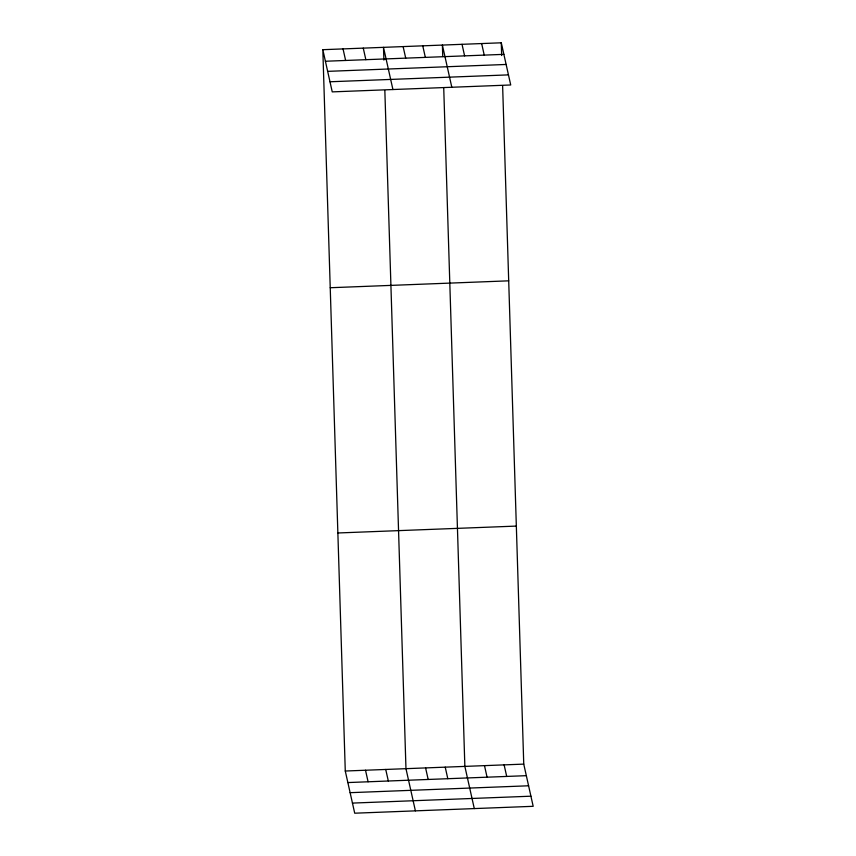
<?xml version="1.0" encoding="UTF-8"?>
<svg xmlns="http://www.w3.org/2000/svg" width="856" height="856" viewBox="0 0 856 856"><rect width="100%" height="100%" fill="white"/><g stroke="black" fill="none" stroke-linecap="round" stroke-linejoin="round"><path stroke-width="1.28" d="M322.819 49.691L501.284 42.8L510.722 84.979L332.246 91.881L322.819 49.691L345.278 771.021L354.716 813.2L533.181 806.309L523.754 764.119L502.633 86.082M325.398 61.247L503.874 54.356M327.655 71.358L506.131 64.457M329.988 81.769L508.453 74.879M330.223 287.734L508.699 280.832M337.863 532.978L516.339 526.087M345.278 771.021L523.754 764.119M347.868 782.566L526.344 775.675M350.125 792.677L528.601 785.787M352.447 803.088L530.923 796.198M481.661 43.56L484.239 55.116M462.026 44.319L464.605 55.865M451.818 87.258L442.392 45.079L442.745 56.528M422.757 45.828L425.346 57.384M403.123 46.588L405.712 58.144M392.925 89.538L383.499 47.348L383.895 60.081M363.265 48.129L365.854 59.685M504.12 764.879L506.709 776.435M343.042 48.91L345.621 60.466M484.496 765.639L487.075 777.195M474.288 808.578L464.862 766.398L443.74 88.35M445.227 767.158L447.806 778.703M425.593 767.918L428.182 779.463M415.395 810.857L405.969 768.677L384.847 90.629M385.735 769.458L388.324 781.004M365.512 770.24L368.091 781.785M501.284 42.8L501.68 55.533"/></g></svg>
